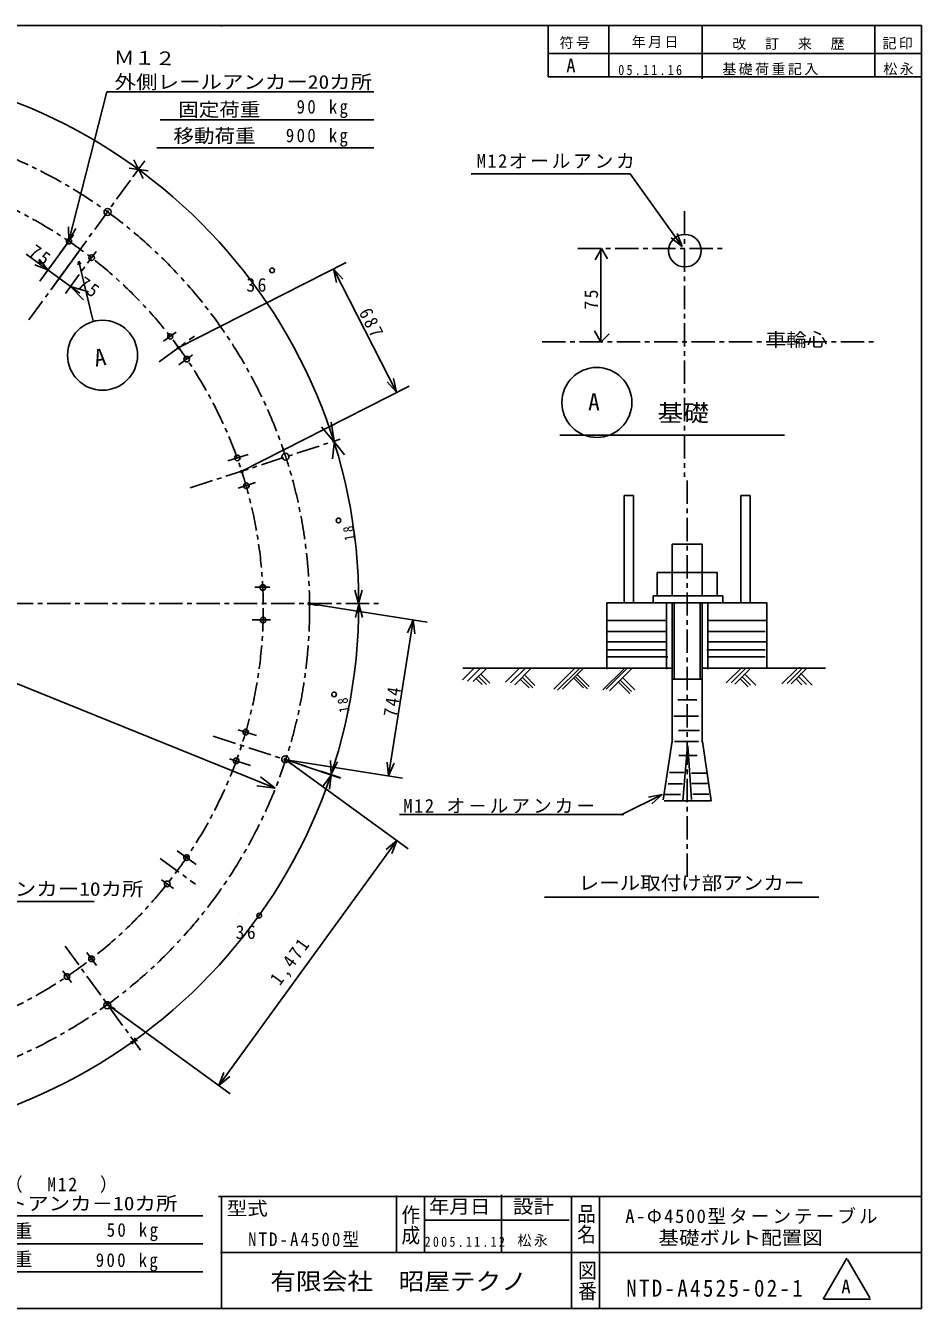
# Model space of a CAD drawing. Units: millimetres, scale not verified. Extents: x -3950 to 3950, y -2759 to 2747.
# Drawn here: x 111 to 3950, y -2759 to 2741 of the extents above; entities that cross this region are included whole.
import ezdxf
from ezdxf.enums import TextEntityAlignment as Align

# ---------------------------------------------------------------- set-up
doc = ezdxf.new("R2010")
doc.units = ezdxf.units.MM
doc.header["$LTSCALE"] = 20
doc.header["$PDMODE"] = 32
doc.header["$PDSIZE"] = 10
doc.linetypes.add('CHAIN1', pattern=[8, 5, -1, 1, -1])
doc.layers.add('0-0', color=7, linetype='Continuous')
doc.styles.add('@ＭＳ ゴシック', font='')
doc.styles.add('ＭＳ ゴシック', font='')
doc.styles.get('@ＭＳ ゴシック').set_extended_font_data('@MS Gothic')
doc.styles.get('ＭＳ ゴシック').set_extended_font_data('MS Gothic')

msp = doc.modelspace()

# ---------------------------------------------------------------- linework, layer by layer
at = {"layer": '0-0'}
for p, q in [((950, 2737.5), (950, 2740.62)), ((2350, 2520.62), (2350, 2740.62)), ((2610, 2517.66), (2610, 2740.62)), ((3010, 2512.48), (3010, 2740.62)), ((3750, 2522.85), (3750, 2740.62)), ((3950, 2620.62), (2350, 2620.62)), ((3950, 2520.62), (2350, 2520.62)), ((296.13, 1818.02), (459.15, 2456.52)), ((459.15, 2456.52), (1604.03, 2456.52)), ((688.11, 2336.52), (1604.03, 2336.52)), ((672.74, 2216.52), (1604.03, 2216.52)), ((574.57, 2164.9), (614.23, 2084.71)), ((554.41, 2129.14), (635.83, 2118.45)), ((296.13, 1818.02), (295.42, 1878.01)), ((296.13, 1818.02), (325.51, 1870.33)), ((2924.85, 1793.39), (2878.46, 1831.44)), ((2924.85, 1793.39), (2903.7, 1849.54)), ((343.02, 1594.02), (113.83, 1760.53)), ((171.25, 1644.66), (286.95, 1803.92)), ((219.79, 1609.39), (335.49, 1768.65)), ((2576.77, 1779.2), (2551.77, 1735.9)), ((2576.77, 1784.55), (2576.77, 1384.89)), ((2579.45, 1784.55), (2604.45, 1741.25)), ((206.51, 1693.2), (150.5, 1714.7)), ((206.51, 1693.2), (168.75, 1739.83)), ((336.24, 1715.5), (338.01, 1729.99)), ((339, 1730.15), (347.14, 1717.22)), ((395.85, 1491.09), (339.2, 1728.9)), ((1484.29, 1725.25), (764.61, 1358.55)), ((1430.83, 1698.01), (1470.98, 1653.42)), ((1430.83, 1698.01), (1443.31, 1639.32)), ((303.59, 1622.61), (304.65, 1621.97)), ((303.59, 1622.61), (380.26, 1599.75)), ((303.59, 1622.61), (358.55, 1564.48)), ((396.1, 1491.45), (399.75, 1474.77)), ((2574.1, 1388.76), (2549.1, 1432.06)), ((2577.21, 1384.51), (2612.57, 1419.87)), ((766.77, 1359.72), (769.15, 1361.1)), ((1700.65, 1168.46), (1688.17, 1227.15)), ((1754.27, 1195.39), (1034.58, 828.69)), ((1429.11, 959.71), (1379.77, 1020.63)), ((1432.91, 960.31), (1420.26, 1040.17)), ((1432.81, 948.6), (1425.9, 882.8)), ((1436.01, 953.01), (1478.33, 900.75)), ((2400, 984.38), (3363.68, 984.38)), ((1037.63, 827.82), (1060.54, 841.05)), ((2716.35, 725.65), (2676.35, 725.65)), ((2676.35, 725.65), (2676.35, 265.16)), ((2716.35, 725.65), (2716.35, 266.5)), ((3176.35, 725.65), (3216.35, 725.65)), ((3176.35, 267.85), (3176.35, 725.65)), ((3216.35, 725.65), (3216.35, 266.5)), ((2882.35, 516.6), (2882.35, 295.38)), ((2818.35, 395.65), (2818.35, 297.37)), ((3074.35, 395.65), (2818.35, 395.65)), ((3074.35, 395.65), (3074.35, 296.34)), ((1538.13, 262.46), (1522.6, 320.41)), ((1538.13, 262.46), (1553.66, 320.41)), ((1538.13, 262.46), (1538.13, 298.54)), ((3098.9, 295.65), (3098.9, 266.55)), ((1831.67, 182.72), (1324.62, 263.03)), ((1326.35, 261.97), (1360.46, 254.39)), ((1539.7, 260.89), (1524.17, 202.93)), ((1539.7, 260.89), (1539.7, 229.52)), ((1539.7, 260.89), (1555.23, 202.93)), ((2602.06, 265.65), (2602.06, -18.38)), ((3057.81, 265.65), (2602.06, 265.65)), ((2858.35, 268.61), (2858.35, -18.07)), ((2882.35, 265.85), (2882.35, -333.07)), ((2890.35, 267.58), (2890.35, -15.43)), ((3002.35, 265.52), (3002.35, -15.43)), ((3010.35, 265.85), (3010.35, -333.07)), ((3286.8, 265.65), (3030.96, 265.65)), ((3034.35, 267.58), (3034.35, -18.07)), ((3287.12, 266.5), (3287.12, -16.64)), ((1772.41, 192.11), (1666.48, -476.73)), ((1772.41, 192.11), (1748, 137.29)), ((1772.41, 192.11), (1778.68, 132.43)), ((2602.57, 189.56), (2857.48, 189.56)), ((3033.67, 189.56), (3283.72, 189.56)), ((2601.37, 142.59), (2860.19, 142.59)), ((3033.67, 142.59), (3280.33, 142.59)), ((2603.77, 98.98), (2854.77, 98.98)), ((2603.77, 63.75), (2857.48, 63.75)), ((3030.96, 63.75), (3280.33, 63.75)), ((3033.67, 98.98), (3287.12, 98.98)), ((2602.57, 33.55), (2858.92, 33.55)), ((2862.48, 33.55), (2862.9, 33.55)), ((3033.67, 33.55), (3280.33, 33.55)), ((2035.2, -13.34), (1984, -64.54)), ((1984.81, -14.35), (2882.36, -14.35)), ((2059.22, -15.87), (2005.49, -69.6)), ((2085.77, -15.87), (2029.51, -72.13)), ((2052.9, -51.27), (2085.77, -84.14)), ((2063.01, -41.15), (2100.3, -78.45)), ((2228.62, -13.34), (2167.94, -74.02)), ((2251.37, -15.87), (2189.43, -77.82)), ((2276.66, -15.87), (2207.13, -85.4)), ((2251.37, -46.21), (2293.72, -88.56)), ((2463.73, -15.43), (2375.37, -103.8)), ((2484.83, -15.43), (2391.19, -109.07)), ((2500.66, -15.43), (2412.3, -103.8)), ((2469.01, -52.36), (2519.13, -102.48)), ((2474.28, -41.81), (2525.72, -93.25)), ((2674.75, -18.07), (2585.07, -107.75)), ((2690.58, -12.79), (2599.58, -103.8)), ((2709.04, -15.43), (2612.77, -111.71)), ((2669.48, -55), (2722.23, -107.75)), ((2890.35, -15.43), (2890.35, -62.22)), ((3002.35, -15.43), (3002.35, -61.46)), ((3009.77, -14.35), (3538.85, -14.35)), ((3178.57, -12.79), (3113.94, -77.42)), ((3197.03, -15.43), (3135.04, -77.42)), ((3215.5, -18.07), (3150.87, -82.7)), ((3181.2, -49.72), (3218.13, -86.65)), ((3194.39, -41.81), (3240.55, -87.97)), ((3415.97, -18.07), (3352.66, -81.38)), ((3437.07, -18.07), (3375.08, -80.06)), ((3458.17, -15.43), (3392.23, -81.38)), ((3423.88, -49.72), (3458.17, -84.01)), ((3426.52, -12.79), (3431.79, -12.79)), ((3431.79, -36.53), (3481.91, -86.65)), ((2042.78, -60.12), (2067.44, -84.77)), ((2232.41, -62.64), (2269.07, -99.31)), ((2241.26, -55.06), (2284.24, -98.04)), ((2461.09, -57.64), (2501.98, -98.52)), ((2653.65, -76.1), (2701.13, -123.58)), ((2658.93, -65.55), (2707.73, -114.35)), ((2881.36, -61.63), (3013.57, -61.63)), ((3173.29, -60.27), (3207.58, -94.57)), ((3413.33, -60.27), (3438.39, -85.33)), ((2906.88, -150.18), (2987.74, -150.18)), ((2889.56, -219.49), (2995.44, -219.49)), ((2883.78, -317.67), (2843.35, -579.5)), ((2891.48, -329.22), (2995.44, -329.22)), ((2908.81, -281.09), (2999.29, -281.09)), ((3012.77, -329.22), (3048.96, -582.55)), ((2947.31, -346.55), (2928.06, -583.35)), ((2949.24, -348.48), (2964.64, -577.57)), ((1725.74, -486.12), (1218.69, -405.81)), ((1750.72, -788.92), (1220.36, -403.59)), ((1223.93, -406.64), (1250.16, -425.67)), ((1420.83, -470.09), (1417.57, -410.18)), ((1420.83, -470.09), (1447.96, -416.58)), ((1666.48, -476.73), (1660.2, -417.06)), ((1666.48, -476.73), (1690.88, -421.92)), ((2910.73, -388.9), (2989.67, -388.9)), ((1181.16, -528.95), (1117.27, -480.8)), ((1420.83, -473.42), (1384.88, -521.46)), ((1420.83, -473.42), (1411.95, -495.62)), ((1420.83, -473.42), (1413.72, -533)), ((1420.83, -470.09), (1425.27, -449)), ((2870.3, -462.06), (2931.91, -462.06)), ((2964.64, -463.99), (3028.17, -463.99)), ((1181.16, -528.95), (1101.76, -519.2)), ((2864.53, -510.19), (2926.14, -510.19)), ((2966.56, -508.27), (3033.95, -508.27)), ((2839.68, -555.82), (2663.39, -643.96)), ((2839.68, -555.82), (2780.89, -567.85)), ((2839.68, -555.82), (2794.78, -595.63)), ((2847.2, -582.55), (3048.96, -582.55)), ((2851.05, -556.4), (2918.43, -556.4)), ((2970.42, -554.47), (3039.72, -554.47)), ((1713.57, -641.64), (2674.75, -641.64)), ((1702.18, -753.65), (939.34, -1803.62)), ((1702.18, -753.65), (1655.56, -791.41)), ((1702.18, -753.65), (1680.68, -809.67)), ((-512.31, -1015.07), (404.88, -1015.07)), ((2334.89, -996.85), (3510.48, -996.85)), ((1061.81, -1144.01), (1062.92, -1145.56)), ((987.88, -1838.89), (457.52, -1453.56)), ((460.95, -1456.4), (495.27, -1476.22)), ((560.71, -1616.29), (590.05, -1610.18)), ((580.29, -1600.07), (567.58, -1626.56)), ((939.34, -1803.62), (960.84, -1747.61)), ((939.34, -1803.62), (985.97, -1765.86)), ((937.5, -2279.38), (3950, -2279.38)), ((950, -2759.38), (950, -2283.15)), ((1700, -2521.88), (1700, -2275.93)), ((1820, -2521.88), (1820, -2283.15)), ((2150, -2521.88), (2150, -2272.32)), ((2450, -2759.38), (2450, -2279.54)), ((2570, -2759.38), (2570, -2283.15)), ((-279.68, -2362.5), (870.6, -2362.5)), ((1823.03, -2380.62), (2440.31, -2380.62)), ((-279.68, -2482.5), (870.6, -2482.5)), ((946.88, -2519.38), (3950, -2519.38)), ((3631.05, -2544.29), (3529.39, -2720.37)), ((3634.13, -2550.44), (3728.83, -2714.46)), ((-279.68, -2602.5), (870.6, -2602.5)), ((3532.62, -2719.63), (3732.57, -2719.63))]:
    msp.add_line(p, q, dxfattribs=at)
at = {"layer": '0-0', "color": 4}
for p, q in [((571.1, 2092.96), (621.48, 2161.44)), ((571.1, 2092.96), (621.48, 2161.44)), ((-2712.8, 1044.31), (1181.16, -528.95)), ((1294.15, -429.95), (1461.15, -485.72)), ((1375.95, -456.51), (1461.39, -485.01)), ((1026.84, -1065.76), (1026.83, -1065.76)), ((591.34, -1636.11), (602.96, -1652.23))]:
    msp.add_line(p, q, dxfattribs=at)
at = {"layer": '0-0', "linetype": 'CHAIN1'}
for p, q in [((124.9, 1478.79), (601.41, 2134.65)), ((2934.38, 1944.58), (2934.38, 806.25)), ((257.41, 1763.26), (322.15, 1852.36)), ((281.83, 1592.71), (412.59, 1772.68)), ((2477.05, 1784.38), (3097.28, 1784.38)), ((683.02, 1299.27), (834.33, 1409.2)), ((702.06, 1387.27), (756.05, 1426.49)), ((2325, 1384.38), (3764.57, 1384.38)), ((767.63, 1286.58), (826.76, 1329.54)), ((816.88, 758.77), (1459.28, 967.49)), ((977.96, 874.19), (1064.34, 902.26)), ((1022.55, 757.25), (1095.93, 781.09)), ((2946.35, 790.76), (2946.35, -914.35)), ((1093.64, 332.5), (1158.3, 332.5)), ((-3796.88, 262.5), (1640.09, 262.5)), ((1081.66, 192.5), (1160.69, 192.5)), ((914.78, -306.18), (1319.04, -437.53)), ((1022.54, -278.1), (1100.76, -303.52)), ((985.09, -402.63), (1074.82, -431.78)), ((760.62, -797.45), (847.99, -860.93)), ((687.24, -830.66), (838.88, -940.83)), ((693.03, -921.39), (744.42, -958.73)), ((279.87, -1206.25), (601.52, -1648.96)), ((373.98, -1233.71), (414.48, -1289.45)), ((270.33, -1312.22), (307.11, -1362.84))]:
    msp.add_line(p, q, dxfattribs=at)
at = {"layer": '0-0'}
msp.add_lwpolyline([(-3950, -2759.38), (3950, -2759.38), (3950, 2740.62), (-3950, 2740.62)], close=True, dxfattribs=at)
for points in [[(2020.53, 2104.62), (2701.71, 2104.62), (2924.85, 1793.39)], [(1430.83, 1698.01), (1700.65, 1168.46), (1660.5, 1213.05)], [(2882.35, 516.6), (3010.35, 516.6), (3010.35, 296.9)], [(3098.9, 295.65), (2800.99, 295.65), (2800.99, 266.55)]]:
    msp.add_lwpolyline(points, dxfattribs=at)
for centre, radius in [((-766.95, 262.81), 2306), ((462.1, 1942.05), 15), ((296.97, 1815.89), 11), ((2936.6, 1775.77), 70), ((393.72, 1745.77), 12), ((1167.18, 1691.03), 10), ((440.76, 1327.35), 150), ((731.03, 1407.98), 11), ((801.4, 1310.69), 12), ((2559.38, 1125), 150), ((1018.37, 887.3), 12), ((1224.79, 892.46), 15), ((1057, 767.77), 12), ((1451.97, 618.89), 10), ((1127.7, 331.45), 12), ((1128.72, 192.02), 12), ((1433.25, -126.93), 10), ((1054.01, -288.48), 12), ((1013.24, -412.01), 12), ((1223.42, -405.12), 15), ((800.49, -826.79), 12), ((717.87, -939.41), 12), ((1112.04, -1075.27), 10), ((393.48, -1260.66), 12), ((287.99, -1336.48), 12), ((460.88, -1459.52), 15)]:
    msp.add_circle(centre, radius, dxfattribs=at)
at = {"layer": '0-0', "linetype": 'CHAIN1'}
for centre, radius in [((-771.95, 242.67), 2100), ((-773.08, 242.67), 1902.5)]:
    msp.add_circle(centre, radius, dxfattribs=at)
at = {"layer": '0-0'}
msp.add_arc((467.24, 1938.63), 15, 5.9117, 10.79012, dxfattribs=at)
for p in [(766.77, 1359.72), (1037.63, 827.82), (1326.35, 261.97), (1223.93, -406.64), (460.95, -1456.4)]:
    msp.add_point(p, dxfattribs=at)

# ---------------------------------------------------------------- texts
at = {"layer": '0-0', "width": 1.1}
for s, rotation, style, p in [('Ｍ１２', 359, 'ＭＳ ゴシック', (488.4, 2557.58)), ('作成', 270, '@ＭＳ ゴシック', (1713.78, -2313.25)), ('品名', 270, '@ＭＳ ゴシック', (2466.94, -2309.2)), ('図番', 270, '@ＭＳ ゴシック', (2470.99, -2552.16))]:
    msp.add_text(s, height=58.65, rotation=rotation, dxfattribs=dict(at, style=style)).set_placement(p, align=Align.BOTTOM_LEFT)
at = {"layer": '0-0', "style": 'ＭＳ ゴシック'}
for p in [(2428.19, 2522.85), (3607.03, -2712.73)]:
    msp.add_text('A', height=58.65, dxfattribs=at).set_placement(p, align=Align.BOTTOM_LEFT)
for s, height, width, p in [('外側レールアンカー20カ所', 58.65, 1.15, (492.44, 2452.48)), ('固定荷重', 58.65, 1.1, (765, 2334.14)), ('移動荷重', 58.65, 1.1, (744.5, 2221.37)), ('車輪心', 58.65, 1.1, (3283.05, 1347.1)), ('基礎', 73.31, 1.1, (2819.75, 1021.62)), ('内側レールアンカー10カ所', 58.65, 1.15, (-487.52, -1007.99)), ('レール取付け部アンカー', 58.65, 1.1, (2480.85, -982.35)), ('スカートアンカ－10カ所', 58.65, 1.15, (-250.18, -2356.62)), ('型式', 58.65, 1.1, (972.77, -2378.04)), ('年月日', 58.65, 1.1, (1839.31, -2369.94)), ('設計', 58.65, 1.1, (2199.69, -2369.94)), ('固定荷重', 58.65, 1.1, (-211.51, -2474.16)), ('基礎ボルト配置図', 58.65, 1.1, (2823.28, -2503.56)), ('移動荷重', 58.65, 1.1, (-211.51, -2595.46)), ('有限会社\u3000昭屋テクノ', 73.31, 1.1, (1159.66, -2702.35))]:
    msp.add_text(s, height=height, dxfattribs=dict(at, width=width)).set_placement(p, align=Align.BOTTOM_LEFT)
at = {"layer": '0-0', "color": 3, "style": 'ＭＳ ゴシック'}
msp.add_text('A', height=73.31, rotation=9, dxfattribs=at).set_placement((413.99, 1256.66), align=Align.BOTTOM_LEFT)
msp.add_text('A', height=73.31, dxfattribs=at).set_placement((2521.88, 1068.75), align=Align.BOTTOM_LEFT)
at = {"layer": '0-0', "attachment_point": 7, "style": 'ＭＳ ゴシック'}
for s, insert, char_height in [('\\T1.17;符号', (2399.54, 2640.33), 43.99), ('\\T1.17;年月日', (2708.79, 2644.2), 43.99), ('\\T1.17;改\u3000訂\u3000来\u3000歴', (3139.8, 2636.47), 43.99), ('\\T1.17;記印', (3783.41, 2638.4), 43.99), ('\\T1.39;\\W0.85;05.11.16', (2651.23, 2528.04), 43.99), ('\\T1.17;基礎荷重記入', (3097.33, 2528.04), 43.99), ('\\T1.17;松永', (3787.22, 2528.04), 43.99), ('\\T1.28;\\W0.9;90\\~kg', (1272.46, 2344.4), 58.65), ('\\T1.28;\\W0.9;900\\~kg', (1226.33, 2221.37), 58.65), ('\\T1.15;M12オールアンカ', (2044.02, 2128.1), 58.65), ('\\T1.27;\\W0.95;36', (1056.89, 1599.12), 58.65), ('\\T1.16;M12\\~オ－ルアンカー', (1729.32, -636.77), 58.65), ('\\T1.27;\\W0.95;36', (1010.94, -1176.37), 58.65), ('\\T1.19;\\W0.95;（\u3000M12\\~\\~）', (22.83, -2264.63), 58.65), ('\\T1.16;A-Φ4500型ターンテーブル', (2681.04, -2397.35), 58.65), ('\\T1.28;\\W0.9;50\\~kg', (458.43, -2471.4), 58.65), ('\\T1.25;\\W0.9;NTD-A4500型', (1064.69, -2496.22), 58.65), ('\\T1.39;\\W0.85;2005.11.12', (1821.28, -2496.22), 43.99), ('\\T1.17;松永', (2219.09, -2495.07), 43.99), ('\\T1.28;\\W0.9;900\\~kg', (411.56, -2600.98), 58.65), ('\\T1.22;\\W0.9;NTD-A4525-02-1', (2685.15, -2710.51), 73.31)]:
    msp.add_mtext(s, dxfattribs=dict(at, insert=insert, char_height=char_height))
for s, insert, char_height, rotation in [('\\T1.27;\\W0.95;75', (119.47, 1758.98), 58.65, 324), ('\\T1.27;\\W0.95;75', (328.52, 1621.48), 58.65, 324), ('\\T1.27;\\W0.95;75', (2565.23, 1522.94), 58.65, 90), ('\\T1.27;\\W0.9;687', (1536.8, 1510.65), 58.65, 297), ('\\T1.36;\\W0.9;18', (1523.78, 535.78), 43.99, 99), ('\\T1.27;\\W0.9;744', (1700.96, -226.66), 58.65, 81), ('\\T1.36;\\W0.9;18', (1500.38, -201.01), 43.99, 99), ('\\T1.28;\\W0.9;1,471', (1213.13, -1387.75), 58.65, 54)]:
    msp.add_mtext(s, dxfattribs=dict(at, insert=insert, char_height=char_height, rotation=rotation))

doc.saveas('drawing.dxf')
